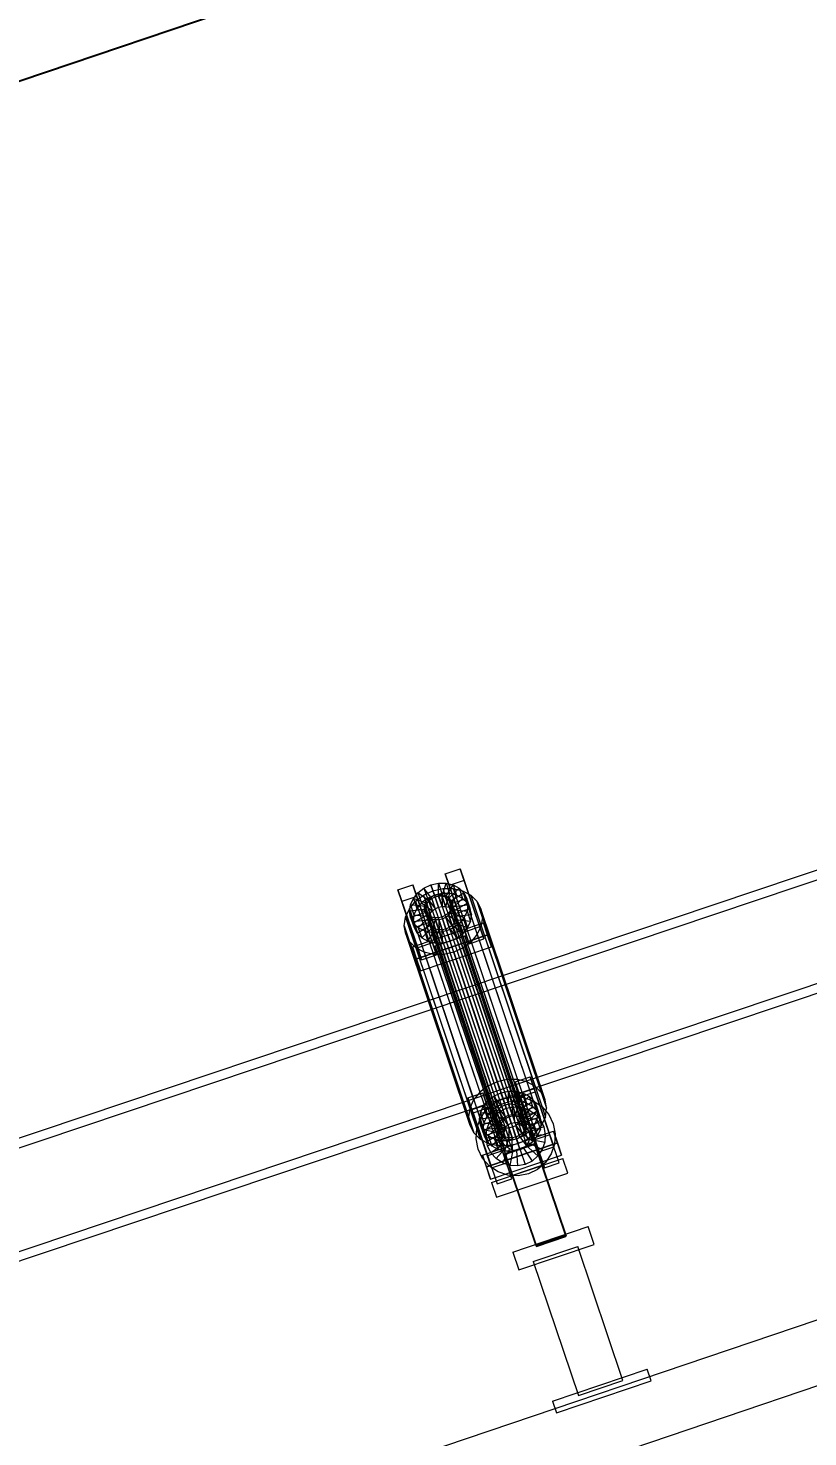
# Model space of a CAD drawing. Header units: millimetres. Extents: x -1970 to 34302, y -65268 to 6837.
# Drawn here: x 8635 to 9134, y 2790 to 3691 of the extents above; entities that cross this region are included whole.
import ezdxf

# ---------------------------------------------------------------- set-up
doc = ezdxf.new("R2010")
doc.units = ezdxf.units.MM
doc.layers.add('COTAS_P', color=1, linetype='Continuous', lineweight=0)
doc.layers.add('lateral_C01', color=7, linetype='Continuous', lineweight=0)
doc.dimstyles.new('R19_100', dxfattribs={"dimtxt": 250, "dimasz": 150, "dimexe": 150, "dimexo": 80, "dimgap": 100, "dimtad": 1, "dimtih": 1, "dimtoh": 1, "dimdsep": 46, "dimcen": 0.09, "dimadec": 0, "dimazin": 0, "dimtfac": 1, "dimtdec": 4, "dimtofl": 0, "dimtmove": 0, "dimatfit": 3, "dimfxl": 1, "dimtolj": 1, "dimtzin": 0, "dimarcsym": 0})

# ---------------------------------------------------------------- blocks, each defined once
blk = doc.blocks.new('*D0')
at = {"layer": 'COTAS_P', "color": 0, "lineweight": -2, "transparency": 16777216}
for p, q in [((10918.91, 3565.84), (10608.35, 4484.78)), ((1803.31, 1350.65), (10514.27, 4294.65)), ((1923.74, 525.79), (1613.18, 1444.73))]:
    blk.add_line(p, q, dxfattribs=at)
at = {"layer": 'COTAS_P', "color": 0, "transparency": 16777216}
for points in [[(10506.26, 4318.34), (10522.27, 4270.97), (10656.37, 4342.68)], [(1795.3, 1374.33), (1811.31, 1326.96), (1661.2, 1302.62)]]:
    blk.add_solid(points, dxfattribs=at)
at = {"layer": 'Defpoints', "color": 0, "transparency": 16777216}
for p in [(10656.37, 4342.68), (10944.53, 3490.06), (1949.36, 450)]:
    blk.add_point(p, dxfattribs=at)

msp = doc.modelspace()

# ---------------------------------------------------------------- linework, layer by layer
at = {"layer": 'lateral_C01'}
for p, q in [((9341.672, 3220.226), (8915.115, 3076.875)), ((8917.026, 3071.187), (9343.584, 3214.538)), ((8902.082, 3150.035), (8911.556, 3153.237)), ((8904.64, 3142.423), (8902.082, 3150.035)), ((8902.082, 3150.035), (8914.703, 3112.796)), ((8911.556, 3153.237), (8914.114, 3145.625)), ((8924.176, 3115.998), (8911.556, 3153.237)), ((8937.041, 3011.631), (9363.598, 3154.982)), ((9365.51, 3149.295), (8938.953, 3005.944)), ((8871.767, 3139.789), (8881.241, 3142.991)), ((8874.325, 3132.178), (8871.767, 3139.789)), ((8871.767, 3139.789), (8884.387, 3102.55)), ((8881.241, 3142.991), (8883.799, 3135.379)), ((8893.861, 3105.752), (8881.241, 3142.991)), ((8884.565, 3137.85), (8888.407, 3140.789)), ((8888.136, 3136.356), (8894.137, 3139.132)), ((8888.407, 3140.789), (8892.896, 3142.866)), ((8893.399, 3134.124), (8888.407, 3140.789)), ((8888.407, 3140.789), (8890.6, 3134.265)), ((8892.896, 3142.866), (8897.725, 3143.938)), ((8895.525, 3135.108), (8892.896, 3142.866)), ((8892.896, 3142.866), (8895.089, 3136.342)), ((8894.137, 3139.132), (8900.592, 3140.565)), ((8894.137, 3139.132), (8935.248, 3016.801)), ((8897.813, 3135.616), (8897.725, 3143.938)), ((8897.725, 3143.938), (8902.565, 3143.933)), ((8897.725, 3143.938), (8899.917, 3137.414)), ((8900.105, 3135.613), (8902.565, 3143.933)), ((8900.592, 3140.565), (8907.063, 3140.558)), ((8900.592, 3140.565), (8941.704, 3018.234)), ((8902.247, 3135.1), (8907.087, 3142.85)), ((8902.565, 3143.933), (8907.087, 3142.85)), ((8902.565, 3143.933), (8904.758, 3137.409)), ((8904.092, 3134.112), (8910.982, 3140.764)), ((8914.114, 3145.625), (8904.64, 3142.423)), ((8917.261, 3105.184), (8904.64, 3142.423)), ((8907.063, 3140.558), (8913.108, 3139.111)), ((8907.063, 3140.558), (8948.174, 3018.227)), ((8907.087, 3142.85), (8910.982, 3140.764)), ((8907.087, 3142.85), (8909.279, 3136.326)), ((8910.982, 3140.764), (8913.985, 3137.817)), ((8910.982, 3140.764), (8913.175, 3134.24)), ((8913.108, 3139.111), (8918.315, 3136.322)), ((8913.108, 3139.111), (8954.219, 3016.78)), ((8914.114, 3145.625), (8926.734, 3108.386)), ((8883.799, 3135.379), (8874.325, 3132.178)), ((8886.945, 3094.939), (8874.325, 3132.178)), ((8879.078, 3127.61), (8883, 3132.426)), ((8879.212, 3126.065), (8879.805, 3130.228)), ((8879.805, 3130.228), (8881.631, 3134.247)), ((8889.324, 3129.121), (8879.805, 3130.228)), ((8879.805, 3130.228), (8881.998, 3123.703)), ((8881.631, 3134.247), (8884.565, 3137.85)), ((8890.189, 3131.025), (8881.631, 3134.247)), ((8881.631, 3134.247), (8883.824, 3127.723)), ((8883, 3132.426), (8888.136, 3136.356)), ((8883, 3132.426), (8924.111, 3010.094)), ((8883.799, 3135.379), (8896.419, 3098.14)), ((8886.758, 3131.325), (8883.824, 3127.723)), ((8891.579, 3132.732), (8884.565, 3137.85)), ((8884.565, 3137.85), (8886.758, 3131.325)), ((8890.6, 3134.265), (8886.758, 3131.325)), ((8886.758, 3131.325), (8893.772, 3126.207)), ((8888.136, 3136.356), (8929.248, 3014.024)), ((8888.678, 3128.237), (8888.959, 3130.209)), ((8888.959, 3130.209), (8889.824, 3132.113)), ((8888.959, 3130.209), (8936.648, 2988.304)), ((8890.189, 3131.025), (8889.324, 3129.121)), ((8889.824, 3132.113), (8891.214, 3133.819)), ((8889.824, 3132.113), (8937.513, 2990.208)), ((8891.579, 3132.732), (8890.189, 3131.025)), ((8892.382, 3124.501), (8890.189, 3131.025)), ((8895.089, 3136.342), (8890.6, 3134.265)), ((8890.6, 3134.265), (8895.592, 3127.6)), ((8891.214, 3133.819), (8893.034, 3135.212)), ((8891.214, 3133.819), (8938.903, 2991.915)), ((8893.399, 3134.124), (8891.579, 3132.732)), ((8893.772, 3126.207), (8891.579, 3132.732)), ((8893.034, 3135.212), (8895.16, 3136.195)), ((8893.034, 3135.212), (8940.723, 2993.307)), ((8895.525, 3135.108), (8893.399, 3134.124)), ((8895.592, 3127.6), (8893.399, 3134.124)), ((8899.917, 3137.414), (8895.089, 3136.342)), ((8895.089, 3136.342), (8897.718, 3128.584)), ((8895.16, 3136.195), (8897.447, 3136.703)), ((8895.16, 3136.195), (8942.849, 2994.291)), ((8897.813, 3135.616), (8895.525, 3135.108)), ((8897.718, 3128.584), (8895.525, 3135.108)), ((8897.447, 3136.703), (8899.74, 3136.701)), ((8897.447, 3136.703), (8945.136, 2994.799)), ((8900.105, 3135.613), (8897.813, 3135.616)), ((8900.005, 3129.091), (8897.813, 3135.616)), ((8899.74, 3136.701), (8901.882, 3136.188)), ((8899.74, 3136.701), (8947.429, 2994.796)), ((8904.758, 3137.409), (8899.917, 3137.414)), ((8899.917, 3137.414), (8900.005, 3129.091)), ((8902.247, 3135.1), (8900.105, 3135.613)), ((8902.298, 3129.089), (8900.105, 3135.613)), ((8901.882, 3136.188), (8903.727, 3135.2)), ((8901.882, 3136.188), (8949.571, 2994.283)), ((8904.092, 3134.112), (8902.247, 3135.1)), ((8904.44, 3128.576), (8902.247, 3135.1)), ((8904.758, 3137.409), (8902.298, 3129.089)), ((8903.727, 3135.2), (8905.149, 3133.804)), ((8903.727, 3135.2), (8951.416, 2993.295)), ((8905.515, 3132.716), (8904.092, 3134.112)), ((8906.285, 3127.588), (8904.092, 3134.112)), ((8909.279, 3136.326), (8904.44, 3128.576)), ((8909.279, 3136.326), (8904.758, 3137.409)), ((8905.149, 3133.804), (8906.052, 3132.095)), ((8905.149, 3133.804), (8952.838, 2991.899)), ((8905.515, 3132.716), (8913.985, 3137.817)), ((8906.418, 3131.007), (8905.515, 3132.716)), ((8907.707, 3126.192), (8905.515, 3132.716)), ((8906.052, 3132.095), (8906.374, 3130.189)), ((8953.741, 2990.19), (8906.052, 3132.095)), ((8906.374, 3130.189), (8906.093, 3128.217)), ((8913.175, 3134.24), (8906.285, 3127.588)), ((8906.374, 3130.189), (8954.063, 2988.285)), ((8915.891, 3134.209), (8906.418, 3131.007)), ((8906.418, 3131.007), (8908.61, 3124.483)), ((8906.74, 3129.102), (8906.418, 3131.007)), ((8906.74, 3129.102), (8916.571, 3130.187)), ((8916.178, 3131.292), (8907.707, 3126.192)), ((8913.175, 3134.24), (8909.279, 3136.326)), ((8916.178, 3131.292), (8913.175, 3134.24)), ((8913.985, 3137.817), (8915.891, 3134.209)), ((8913.985, 3137.817), (8916.178, 3131.292)), ((8918.084, 3127.685), (8915.891, 3134.209)), ((8915.891, 3134.209), (8916.571, 3130.187)), ((8916.571, 3130.187), (8915.977, 3126.024)), ((8918.084, 3127.685), (8916.178, 3131.292)), ((8916.571, 3130.187), (8918.763, 3123.662)), ((8918.315, 3136.322), (8922.329, 3132.382)), ((8918.315, 3136.322), (8959.426, 3013.991)), ((8922.329, 3132.382), (8924.878, 3127.559)), ((8922.329, 3132.382), (8963.441, 3010.051)), ((8875.843, 3116.671), (8876.637, 3122.236)), ((8876.637, 3122.236), (8879.078, 3127.61)), ((8876.637, 3122.236), (8917.748, 2999.905)), ((8879.078, 3127.61), (8920.189, 3005.279)), ((8889.043, 3127.149), (8879.212, 3126.065)), ((8879.212, 3126.065), (8881.405, 3119.54)), ((8879.892, 3122.042), (8879.212, 3126.065)), ((8889.365, 3125.244), (8879.892, 3122.042)), ((8879.892, 3122.042), (8882.084, 3115.518)), ((8881.798, 3118.434), (8879.892, 3122.042)), ((8881.998, 3123.703), (8881.405, 3119.54)), ((8881.405, 3119.54), (8891.236, 3120.625)), ((8890.268, 3123.535), (8881.798, 3118.434)), ((8883.824, 3127.723), (8881.998, 3123.703)), ((8881.998, 3123.703), (8891.517, 3122.597)), ((8883.824, 3127.723), (8892.382, 3124.501)), ((8891.691, 3122.139), (8884.801, 3115.487)), ((8889, 3126.331), (8888.678, 3128.237)), ((8888.678, 3128.237), (8936.367, 2986.332)), ((8893.536, 3121.151), (8888.696, 3113.401)), ((8889.903, 3124.622), (8889, 3126.331)), ((8889, 3126.331), (8936.689, 2984.427)), ((8889.324, 3129.121), (8889.043, 3127.149)), ((8891.236, 3120.625), (8889.043, 3127.149)), ((8889.043, 3127.149), (8889.365, 3125.244)), ((8891.517, 3122.597), (8889.324, 3129.121)), ((8891.558, 3118.72), (8889.365, 3125.244)), ((8889.365, 3125.244), (8890.268, 3123.535)), ((8891.325, 3123.226), (8889.903, 3124.622)), ((8889.903, 3124.622), (8937.592, 2982.718)), ((8892.461, 3117.011), (8890.268, 3123.535)), ((8890.268, 3123.535), (8891.691, 3122.139)), ((8891.236, 3120.625), (8891.517, 3122.597)), ((8891.558, 3118.72), (8891.236, 3120.625)), ((8893.17, 3122.238), (8891.325, 3123.226)), ((8891.325, 3123.226), (8939.014, 2981.322)), ((8891.517, 3122.597), (8892.382, 3124.501)), ((8893.883, 3115.615), (8891.691, 3122.139)), ((8891.691, 3122.139), (8893.536, 3121.151)), ((8892.382, 3124.501), (8893.772, 3126.207)), ((8895.312, 3121.725), (8893.17, 3122.238)), ((8893.17, 3122.238), (8940.859, 2980.334)), ((8895.678, 3120.638), (8893.218, 3112.318)), ((8895.728, 3114.626), (8893.536, 3121.151)), ((8893.536, 3121.151), (8895.678, 3120.638)), ((8893.772, 3126.207), (8895.592, 3127.6)), ((8897.605, 3121.723), (8895.312, 3121.725)), ((8895.312, 3121.725), (8943.001, 2979.821)), ((8895.592, 3127.6), (8897.718, 3128.584)), ((8897.87, 3114.114), (8895.678, 3120.638)), ((8895.678, 3120.638), (8897.97, 3120.635)), ((8899.892, 3122.231), (8897.605, 3121.723)), ((8897.605, 3121.723), (8945.294, 2979.818)), ((8897.718, 3128.584), (8900.005, 3129.091)), ((8897.97, 3120.635), (8900.258, 3121.143)), ((8897.97, 3120.635), (8898.058, 3112.313)), ((8900.163, 3114.111), (8897.97, 3120.635)), ((8902.018, 3123.214), (8899.892, 3122.231)), ((8899.892, 3122.231), (8947.581, 2980.326)), ((8900.005, 3129.091), (8902.298, 3129.089)), ((8900.258, 3121.143), (8902.384, 3122.127)), ((8900.258, 3121.143), (8902.887, 3113.385)), ((8902.45, 3114.619), (8900.258, 3121.143)), ((8903.838, 3124.607), (8902.018, 3123.214)), ((8902.018, 3123.214), (8949.708, 2981.31)), ((8902.298, 3129.089), (8904.44, 3128.576)), ((8902.384, 3122.127), (8904.204, 3123.52)), ((8902.384, 3122.127), (8907.375, 3115.462)), ((8904.576, 3115.603), (8902.384, 3122.127)), ((8905.228, 3126.313), (8903.838, 3124.607)), ((8903.838, 3124.607), (8951.528, 2982.702)), ((8904.204, 3123.52), (8905.594, 3125.226)), ((8904.204, 3123.52), (8911.218, 3118.402)), ((8906.396, 3116.995), (8904.204, 3123.52)), ((8904.44, 3128.576), (8906.285, 3127.588)), ((8906.093, 3128.217), (8905.228, 3126.313)), ((8905.228, 3126.313), (8952.917, 2984.409)), ((8905.594, 3125.226), (8906.458, 3127.13)), ((8905.594, 3125.226), (8914.152, 3122.004)), ((8907.786, 3118.702), (8905.594, 3125.226)), ((8906.093, 3128.217), (8953.782, 2986.313)), ((8906.285, 3127.588), (8907.707, 3126.192)), ((8906.458, 3127.13), (8906.74, 3129.102)), ((8906.458, 3127.13), (8915.977, 3126.024)), ((8908.651, 3120.606), (8906.458, 3127.13)), ((8908.932, 3122.577), (8906.74, 3129.102)), ((8907.707, 3126.192), (8908.61, 3124.483)), ((8908.651, 3120.606), (8907.786, 3118.702)), ((8908.61, 3124.483), (8918.084, 3127.685)), ((8908.61, 3124.483), (8908.932, 3122.577)), ((8908.932, 3122.577), (8908.651, 3120.606)), ((8918.17, 3119.499), (8908.651, 3120.606)), ((8918.763, 3123.662), (8908.932, 3122.577)), ((8914.152, 3122.004), (8911.218, 3118.402)), ((8915.977, 3126.024), (8914.152, 3122.004)), ((8914.152, 3122.004), (8916.344, 3115.48)), ((8915.977, 3126.024), (8918.17, 3119.499)), ((8918.763, 3123.662), (8918.084, 3127.685)), ((8918.17, 3119.499), (8918.763, 3123.662)), ((8924.878, 3127.559), (8925.786, 3122.182)), ((8965.989, 3005.228), (8924.878, 3127.559)), ((8925.786, 3122.182), (8924.993, 3116.617)), ((8925.786, 3122.182), (8966.898, 2999.85)), ((8876.752, 3111.294), (8875.843, 3116.671)), ((8875.843, 3116.671), (8916.955, 2994.34)), ((8881.019, 3103.141), (8926.492, 3118.51)), ((8881.405, 3119.54), (8882.084, 3115.518)), ((8881.798, 3118.434), (8883.99, 3111.91)), ((8884.801, 3115.487), (8881.798, 3118.434)), ((8882.084, 3115.518), (8891.558, 3118.72)), ((8882.084, 3115.518), (8883.99, 3111.91)), ((8883.99, 3111.91), (8892.461, 3117.011)), ((8883.99, 3111.91), (8886.993, 3108.963)), ((8884.801, 3115.487), (8886.993, 3108.963)), ((8888.696, 3113.401), (8884.801, 3115.487)), ((8886.993, 3108.963), (8893.883, 3115.615)), ((8888.696, 3113.401), (8890.889, 3106.877)), ((8893.218, 3112.318), (8888.696, 3113.401)), ((8890.889, 3106.877), (8895.728, 3114.626)), ((8892.461, 3117.011), (8891.558, 3118.72)), ((8893.883, 3115.615), (8892.461, 3117.011)), ((8893.218, 3112.318), (8895.41, 3105.794)), ((8898.058, 3112.313), (8893.218, 3112.318)), ((8895.728, 3114.626), (8893.883, 3115.615)), ((8895.41, 3105.794), (8897.87, 3114.114)), ((8897.87, 3114.114), (8895.728, 3114.626)), ((8900.163, 3114.111), (8897.87, 3114.114)), ((8902.887, 3113.385), (8898.058, 3112.313)), ((8898.058, 3112.313), (8900.251, 3105.789)), ((8902.45, 3114.619), (8900.163, 3114.111)), ((8900.251, 3105.789), (8900.163, 3114.111)), ((8904.576, 3115.603), (8902.45, 3114.619)), ((8905.08, 3106.861), (8902.45, 3114.619)), ((8907.375, 3115.462), (8902.887, 3113.385)), ((8902.887, 3113.385), (8905.08, 3106.861)), ((8906.396, 3116.995), (8904.576, 3115.603)), ((8909.568, 3108.938), (8904.576, 3115.603)), ((8907.786, 3118.702), (8906.396, 3116.995)), ((8913.41, 3111.877), (8906.396, 3116.995)), ((8911.218, 3118.402), (8907.375, 3115.462)), ((8907.375, 3115.462), (8909.568, 3108.938)), ((8916.344, 3115.48), (8907.786, 3118.702)), ((8909.568, 3108.938), (8913.41, 3111.877)), ((8911.218, 3118.402), (8913.41, 3111.877)), ((8913.41, 3111.877), (8916.344, 3115.48)), ((8924.176, 3115.998), (8914.703, 3112.796)), ((8914.703, 3112.796), (8917.261, 3105.184)), ((8916.344, 3115.48), (8918.17, 3119.499)), ((8924.993, 3116.617), (8922.552, 3111.243)), ((8926.734, 3108.386), (8924.176, 3115.998)), ((8924.993, 3116.617), (8966.104, 2994.285)), ((8926.492, 3118.51), (8929.051, 3110.898)), ((8929.122, 3110.752), (8926.492, 3118.51)), ((8879.3, 3106.471), (8876.752, 3111.294)), ((8876.752, 3111.294), (8917.863, 2988.963)), ((8883.315, 3102.531), (8879.3, 3106.471)), ((8879.3, 3106.471), (8920.412, 2984.14)), ((8883.577, 3095.53), (8881.019, 3103.141)), ((8881.019, 3103.141), (8883.648, 3095.383)), ((8888.522, 3099.742), (8883.315, 3102.531)), ((8883.315, 3102.531), (8924.426, 2980.199)), ((8929.051, 3110.898), (8883.577, 3095.53)), ((8929.122, 3110.752), (8883.648, 3095.383)), ((8893.861, 3105.752), (8884.387, 3102.55)), ((8884.387, 3102.55), (8886.945, 3094.939)), ((8886.207, 3087.772), (8931.68, 3103.14)), ((8886.993, 3108.963), (8890.889, 3106.877)), ((8890.889, 3106.877), (8895.41, 3105.794)), ((8896.419, 3098.14), (8893.861, 3105.752)), ((8895.41, 3105.794), (8900.251, 3105.789)), ((8895.521, 3103.939), (8914.468, 3110.342)), ((8895.602, 3103.697), (8895.521, 3103.939)), ((8960.396, 2911.991), (8895.521, 3103.939)), ((8914.549, 3110.101), (8895.602, 3103.697)), ((8960.477, 2911.749), (8895.602, 3103.697)), ((8900.251, 3105.789), (8905.08, 3106.861)), ((8905.08, 3106.861), (8909.568, 3108.938)), ((8913.493, 3102.497), (8907.493, 3099.721)), ((8918.63, 3106.427), (8913.493, 3102.497)), ((8913.493, 3102.497), (8954.605, 2980.166)), ((8914.468, 3110.342), (8914.549, 3110.101)), ((8979.343, 2918.395), (8914.468, 3110.342)), ((8914.549, 3110.101), (8979.425, 2918.153)), ((8917.261, 3105.184), (8926.734, 3108.386)), ((8922.552, 3111.243), (8918.63, 3106.427)), ((8918.63, 3106.427), (8959.741, 2984.096)), ((8922.552, 3111.243), (8963.663, 2988.912)), ((8929.051, 3110.898), (8931.68, 3103.14)), ((8931.68, 3103.14), (8929.122, 3110.752)), ((8886.207, 3087.772), (8883.577, 3095.53)), ((8883.648, 3095.383), (8886.207, 3087.772)), ((8886.945, 3094.939), (8896.419, 3098.14)), ((8894.567, 3098.295), (8888.522, 3099.742)), ((8888.522, 3099.742), (8929.633, 2977.411)), ((8901.038, 3098.287), (8894.567, 3098.295)), ((8894.567, 3098.295), (8935.678, 2975.963)), ((8907.493, 3099.721), (8901.038, 3098.287)), ((8901.038, 3098.287), (8942.149, 2975.956)), ((8907.493, 3099.721), (8948.604, 2977.389)), ((8915.115, 3076.875), (8346.372, 2885.74)), ((8937.041, 3011.631), (8915.115, 3076.875)), ((8915.115, 3076.875), (8917.026, 3071.187)), ((8348.284, 2880.052), (8917.026, 3071.187)), ((8917.026, 3071.187), (8938.953, 3005.944)), ((8929.248, 3014.024), (8924.111, 3010.094)), ((8935.248, 3016.801), (8929.248, 3014.024)), ((8941.704, 3018.234), (8935.248, 3016.801)), ((8948.174, 3018.227), (8941.704, 3018.234)), ((8946.848, 3016.83), (8956.322, 3020.031)), ((8949.406, 3009.218), (8946.848, 3016.83)), ((8946.848, 3016.83), (8959.468, 2979.591)), ((8954.219, 3016.78), (8948.174, 3018.227)), ((8958.88, 3012.42), (8949.406, 3009.218)), ((8959.426, 3013.991), (8954.219, 3016.78)), ((8956.322, 3020.031), (8958.88, 3012.42)), ((8968.942, 2982.792), (8956.322, 3020.031)), ((8958.88, 3012.42), (8971.5, 2975.181)), ((8963.441, 3010.051), (8959.426, 3013.991)), ((8368.298, 2820.496), (8937.041, 3011.631)), ((8938.953, 3005.944), (8370.21, 2814.809)), ((8916.533, 3006.584), (8926.006, 3009.786)), ((8919.091, 2998.972), (8916.533, 3006.584)), ((8916.533, 3006.584), (8929.153, 2969.345)), ((8920.189, 3005.279), (8917.748, 2999.905)), ((8924.111, 3010.094), (8920.189, 3005.279)), ((8926.006, 3009.786), (8928.564, 3002.174)), ((8938.626, 2972.547), (8926.006, 3009.786)), ((8926.397, 3001.042), (8929.331, 3004.644)), ((8929.331, 3004.644), (8933.173, 3007.584)), ((8936.345, 2999.526), (8929.331, 3004.644)), ((8929.331, 3004.644), (8931.524, 2998.12)), ((8933.002, 3003.019), (8938.953, 3005.944)), ((8933.173, 3007.584), (8937.662, 3009.661)), ((8938.165, 3000.919), (8933.173, 3007.584)), ((8933.173, 3007.584), (8935.366, 3001.06)), ((8937.662, 3009.661), (8942.491, 3010.733)), ((8940.291, 3001.903), (8937.662, 3009.661)), ((8937.662, 3009.661), (8939.854, 3003.136)), ((8938.953, 3005.944), (8945.458, 3007.229)), ((8944.683, 3004.209), (8939.854, 3003.136)), ((8942.578, 3002.41), (8942.491, 3010.733)), ((8942.491, 3010.733), (8947.331, 3010.728)), ((8942.491, 3010.733), (8944.683, 3004.209)), ((8949.523, 3004.203), (8944.683, 3004.209)), ((8944.683, 3004.209), (8944.771, 2995.886)), ((8944.871, 3002.408), (8947.331, 3010.728)), ((8945.458, 3007.229), (8952.074, 3006.786)), ((8947.013, 3001.895), (8951.853, 3009.645)), ((8949.523, 3004.203), (8947.064, 2995.884)), ((8947.331, 3010.728), (8951.853, 3009.645)), ((8947.331, 3010.728), (8949.523, 3004.203)), ((8948.858, 3000.907), (8955.748, 3007.559)), ((8962.026, 2971.979), (8949.406, 3009.218)), ((8954.045, 3003.121), (8949.523, 3004.203)), ((8950.142, 3007.192), (8959.615, 3010.394)), ((8950.142, 3007.192), (8965.51, 2961.719)), ((8950.28, 2999.511), (8958.751, 3004.611)), ((8951.853, 3009.645), (8955.748, 3007.559)), ((8951.853, 3009.645), (8954.045, 3003.121)), ((8952.074, 3006.786), (8958.35, 3004.646)), ((8955.748, 3007.559), (8958.751, 3004.611)), ((8955.748, 3007.559), (8957.94, 3001.034)), ((8958.35, 3004.646), (8963.858, 3000.955)), ((8958.751, 3004.611), (8960.657, 3001.004)), ((8958.751, 3004.611), (8960.943, 2998.087)), ((8974.984, 2964.92), (8959.615, 3010.394)), ((8965.989, 3005.228), (8963.441, 3010.051)), ((8966.898, 2999.85), (8965.989, 3005.228)), ((8917.748, 2999.905), (8916.955, 2994.34)), ((8916.955, 2994.34), (8917.863, 2988.963)), ((8928.564, 3002.174), (8919.091, 2998.972)), ((8931.711, 2961.733), (8919.091, 2998.972)), ((8919.826, 2996.946), (8929.3, 3000.148)), ((8919.826, 2996.946), (8935.195, 2951.473)), ((8923.978, 2992.859), (8924.571, 2997.022)), ((8924.319, 2993.145), (8928.011, 2998.654)), ((8924.571, 2997.022), (8926.397, 3001.042)), ((8934.09, 2995.916), (8924.571, 2997.022)), ((8924.571, 2997.022), (8926.764, 2990.498)), ((8934.955, 2997.82), (8926.397, 3001.042)), ((8926.397, 3001.042), (8928.59, 2994.517)), ((8928.59, 2994.517), (8926.764, 2990.498)), ((8928.011, 2998.654), (8933.002, 3003.019)), ((8928.564, 3002.174), (8941.185, 2964.935)), ((8931.524, 2998.12), (8928.59, 2994.517)), ((8928.59, 2994.517), (8937.148, 2991.296)), ((8944.668, 2954.675), (8929.3, 3000.148)), ((8930.056, 2990.307), (8932.817, 2994.427)), ((8935.366, 3001.06), (8931.524, 2998.12)), ((8931.524, 2998.12), (8938.537, 2993.002)), ((8932.817, 2994.427), (8936.55, 2997.693)), ((8940.326, 2987.824), (8932.817, 2994.427)), ((8934.09, 2995.916), (8933.809, 2993.944)), ((8934.955, 2997.82), (8934.09, 2995.916)), ((8936.283, 2989.392), (8934.09, 2995.916)), ((8936.345, 2999.526), (8934.955, 2997.82)), ((8937.148, 2991.296), (8934.955, 2997.82)), ((8939.854, 3003.136), (8935.366, 3001.06)), ((8935.366, 3001.06), (8940.357, 2994.395)), ((8938.165, 3000.919), (8936.345, 2999.526)), ((8938.537, 2993.002), (8936.345, 2999.526)), ((8936.55, 2997.693), (8941.002, 2999.881)), ((8942.095, 2989.371), (8936.55, 2997.693)), ((8940.291, 3001.903), (8938.165, 3000.919)), ((8940.357, 2994.395), (8938.165, 3000.919)), ((8938.537, 2993.002), (8940.357, 2994.395)), ((8939.854, 3003.136), (8942.483, 2995.378)), ((8942.578, 3002.41), (8940.291, 3001.903)), ((8942.483, 2995.378), (8940.291, 3001.903)), ((8940.357, 2994.395), (8942.483, 2995.378)), ((8942.849, 2994.291), (8940.723, 2993.307)), ((8941.002, 2999.881), (8945.868, 3000.842)), ((8944.203, 2990.407), (8941.002, 2999.881)), ((8942.483, 2995.378), (8944.771, 2995.886)), ((8944.871, 3002.408), (8942.578, 3002.41)), ((8944.771, 2995.886), (8942.578, 3002.41)), ((8945.136, 2994.799), (8942.849, 2994.291)), ((8944.771, 2995.886), (8947.064, 2995.884)), ((8947.013, 3001.895), (8944.871, 3002.408)), ((8947.064, 2995.884), (8944.871, 3002.408)), ((8947.429, 2994.796), (8945.136, 2994.799)), ((8946.508, 2990.862), (8945.868, 3000.842)), ((8945.868, 3000.842), (8950.817, 3000.511)), ((8948.858, 3000.907), (8947.013, 3001.895)), ((8949.205, 2995.371), (8947.013, 3001.895)), ((8947.064, 2995.884), (8949.205, 2995.371)), ((8949.571, 2994.283), (8947.429, 2994.796)), ((8948.853, 2990.705), (8950.817, 3000.511)), ((8950.28, 2999.511), (8948.858, 3000.907)), ((8951.05, 2994.383), (8948.858, 3000.907)), ((8954.045, 3003.121), (8949.205, 2995.371)), ((8949.205, 2995.371), (8951.05, 2994.383)), ((8951.416, 2993.295), (8949.571, 2994.283)), ((8951.183, 2997.802), (8950.28, 2999.511)), ((8952.473, 2992.986), (8950.28, 2999.511)), ((8950.817, 3000.511), (8955.511, 2998.91)), ((8957.94, 3001.034), (8951.05, 2994.383)), ((8951.05, 2994.383), (8952.473, 2992.986)), ((8951.076, 2989.947), (8955.511, 2998.91)), ((8960.657, 3001.004), (8951.183, 2997.802)), ((8951.183, 2997.802), (8953.376, 2991.278)), ((8951.505, 2995.897), (8951.183, 2997.802)), ((8951.224, 2993.925), (8951.505, 2995.897)), ((8951.505, 2995.897), (8961.337, 2996.981)), ((8953.698, 2989.372), (8951.505, 2995.897)), ((8960.943, 2998.087), (8952.473, 2992.986)), ((8953.028, 2988.639), (8959.632, 2996.149)), ((8953.376, 2991.278), (8962.85, 2994.479)), ((8957.94, 3001.034), (8954.045, 3003.121)), ((8955.511, 2998.91), (8959.632, 2996.149)), ((8960.943, 2998.087), (8957.94, 3001.034)), ((8959.632, 2996.149), (8962.897, 2992.415)), ((8962.85, 2994.479), (8960.657, 3001.004)), ((8960.657, 3001.004), (8961.337, 2996.981)), ((8961.337, 2996.981), (8960.743, 2992.818)), ((8962.85, 2994.479), (8960.943, 2998.087)), ((8961.337, 2996.981), (8963.529, 2990.457)), ((8963.529, 2990.457), (8962.85, 2994.479)), ((8963.663, 2988.912), (8966.104, 2994.285)), ((8963.858, 3000.955), (8968.223, 2995.964)), ((8966.104, 2994.285), (8966.898, 2999.85)), ((8968.223, 2995.964), (8971.148, 2990.013)), ((8917.863, 2988.963), (8920.412, 2984.14)), ((8921.737, 2980.253), (8922.18, 2986.869)), ((8922.18, 2986.869), (8924.319, 2993.145)), ((8933.809, 2993.944), (8923.978, 2992.859)), ((8923.978, 2992.859), (8926.17, 2986.335)), ((8924.657, 2988.837), (8923.978, 2992.859)), ((8934.131, 2992.039), (8924.657, 2988.837)), ((8924.657, 2988.837), (8926.85, 2982.313)), ((8926.564, 2985.229), (8924.657, 2988.837)), ((8925.785, 2969.936), (8971.258, 2985.304)), ((8926.764, 2990.498), (8926.17, 2986.335)), ((8926.17, 2986.335), (8936.002, 2987.42)), ((8926.17, 2986.335), (8926.85, 2982.313)), ((8935.034, 2990.33), (8926.564, 2985.229)), ((8926.564, 2985.229), (8928.756, 2978.705)), ((8929.567, 2982.282), (8926.564, 2985.229)), ((8926.764, 2990.498), (8936.283, 2989.392)), ((8926.85, 2982.313), (8936.323, 2985.514)), ((8928.124, 2980.663), (8928.455, 2985.612)), ((8928.455, 2985.612), (8930.056, 2990.307)), ((8938.26, 2983.648), (8928.455, 2985.612)), ((8936.456, 2988.934), (8929.567, 2982.282)), ((8939.018, 2985.872), (8930.056, 2990.307)), ((8938.301, 2987.945), (8933.462, 2980.196)), ((8936.002, 2987.42), (8933.809, 2993.944)), ((8933.809, 2993.944), (8934.131, 2992.039)), ((8936.323, 2985.514), (8934.131, 2992.039)), ((8934.131, 2992.039), (8935.034, 2990.33)), ((8937.226, 2983.805), (8935.034, 2990.33)), ((8935.034, 2990.33), (8936.456, 2988.934)), ((8936.002, 2987.42), (8936.283, 2989.392)), ((8936.323, 2985.514), (8936.002, 2987.42)), ((8936.283, 2989.392), (8937.148, 2991.296)), ((8937.226, 2983.805), (8936.323, 2985.514)), ((8936.648, 2988.304), (8936.367, 2986.332)), ((8936.367, 2986.332), (8936.689, 2984.427)), ((8938.649, 2982.409), (8936.456, 2988.934)), ((8936.456, 2988.934), (8938.301, 2987.945)), ((8937.513, 2990.208), (8936.648, 2988.304)), ((8937.148, 2991.296), (8938.537, 2993.002)), ((8938.903, 2991.915), (8937.513, 2990.208)), ((8940.443, 2987.433), (8937.983, 2979.113)), ((8938.26, 2983.648), (8939.018, 2985.872)), ((8940.494, 2981.421), (8938.301, 2987.945)), ((8938.301, 2987.945), (8940.443, 2987.433)), ((8940.723, 2993.307), (8938.903, 2991.915)), ((8939.018, 2985.872), (8940.326, 2987.824)), ((8940.326, 2987.824), (8942.095, 2989.371)), ((8942.636, 2980.908), (8940.443, 2987.433)), ((8940.443, 2987.433), (8942.736, 2987.43)), ((8942.095, 2989.371), (8944.203, 2990.407)), ((8942.736, 2987.43), (8945.023, 2987.938)), ((8942.736, 2987.43), (8942.824, 2979.108)), ((8944.929, 2980.906), (8942.736, 2987.43)), ((8944.203, 2990.407), (8946.508, 2990.862)), ((8945.023, 2987.938), (8947.15, 2988.922)), ((8945.023, 2987.938), (8947.653, 2980.18)), ((8947.216, 2981.414), (8945.023, 2987.938)), ((8946.508, 2990.862), (8948.853, 2990.705)), ((8947.15, 2988.922), (8948.969, 2990.314)), ((8947.15, 2988.922), (8952.141, 2982.257)), ((8949.342, 2982.397), (8947.15, 2988.922)), ((8948.853, 2990.705), (8951.076, 2989.947)), ((8948.969, 2990.314), (8950.359, 2992.021)), ((8948.969, 2990.314), (8955.983, 2985.196)), ((8951.162, 2983.79), (8948.969, 2990.314)), ((8950.359, 2992.021), (8951.224, 2993.925)), ((8950.359, 2992.021), (8958.917, 2988.799)), ((8952.552, 2985.496), (8950.359, 2992.021)), ((8951.076, 2989.947), (8953.028, 2988.639)), ((8952.552, 2985.496), (8951.162, 2983.79)), ((8951.224, 2993.925), (8960.743, 2992.818)), ((8953.417, 2987.4), (8951.224, 2993.925)), ((8952.838, 2991.899), (8951.416, 2993.295)), ((8952.473, 2992.986), (8953.376, 2991.278)), ((8953.417, 2987.4), (8952.552, 2985.496)), ((8961.11, 2982.274), (8952.552, 2985.496)), ((8953.741, 2990.19), (8952.838, 2991.899)), ((8952.917, 2984.409), (8953.782, 2986.313)), ((8953.028, 2988.639), (8954.575, 2986.871)), ((8953.376, 2991.278), (8953.698, 2989.372)), ((8953.698, 2989.372), (8953.417, 2987.4)), ((8962.936, 2986.294), (8953.417, 2987.4)), ((8963.529, 2990.457), (8953.698, 2989.372)), ((8954.063, 2988.285), (8953.741, 2990.19)), ((8953.782, 2986.313), (8954.063, 2988.285)), ((8954.575, 2986.871), (8962.897, 2992.415)), ((8954.575, 2986.871), (8955.611, 2984.762)), ((8965.085, 2987.964), (8955.611, 2984.762)), ((8958.917, 2988.799), (8955.983, 2985.196)), ((8960.743, 2992.818), (8958.917, 2988.799)), ((8958.917, 2988.799), (8961.11, 2982.274)), ((8959.741, 2984.096), (8963.663, 2988.912)), ((8960.743, 2992.818), (8962.936, 2986.294)), ((8961.11, 2982.274), (8962.936, 2986.294)), ((8962.897, 2992.415), (8965.085, 2987.964)), ((8962.936, 2986.294), (8963.529, 2990.457)), ((8965.085, 2987.964), (8966.046, 2983.098)), ((8971.148, 2990.013), (8972.433, 2983.508)), ((8971.258, 2985.304), (8973.816, 2977.693)), ((8973.887, 2977.546), (8971.258, 2985.304)), ((8920.412, 2984.14), (8924.426, 2980.199)), ((8923.022, 2973.748), (8921.737, 2980.253)), ((8924.426, 2980.199), (8929.633, 2977.411)), ((8926.85, 2982.313), (8928.756, 2978.705)), ((8938.103, 2981.304), (8928.124, 2980.663)), ((8929.085, 2975.797), (8928.124, 2980.663)), ((8973.816, 2977.693), (8928.343, 2962.324)), ((8973.887, 2977.546), (8928.414, 2962.178)), ((8928.756, 2978.705), (8937.226, 2983.805)), ((8928.756, 2978.705), (8931.759, 2975.757)), ((8938.559, 2978.999), (8929.085, 2975.797)), ((8929.567, 2982.282), (8931.759, 2975.757)), ((8933.462, 2980.196), (8929.567, 2982.282)), ((8929.633, 2977.411), (8935.678, 2975.963)), ((8939.595, 2976.891), (8931.273, 2971.346)), ((8931.759, 2975.757), (8938.649, 2982.409)), ((8933.462, 2980.196), (8935.654, 2973.671)), ((8937.983, 2979.113), (8933.462, 2980.196)), ((8935.654, 2973.671), (8940.494, 2981.421)), ((8936.689, 2984.427), (8937.592, 2982.718)), ((8938.649, 2982.409), (8937.226, 2983.805)), ((8937.592, 2982.718), (8939.014, 2981.322)), ((8937.983, 2979.113), (8940.176, 2972.589)), ((8942.824, 2979.108), (8937.983, 2979.113)), ((8938.103, 2981.304), (8938.26, 2983.648)), ((8938.559, 2978.999), (8938.103, 2981.304)), ((8939.595, 2976.891), (8938.559, 2978.999)), ((8940.494, 2981.421), (8938.649, 2982.409)), ((8939.014, 2981.322), (8940.859, 2980.334)), ((8941.142, 2975.122), (8939.595, 2976.891)), ((8940.176, 2972.589), (8942.636, 2980.908)), ((8940.194, 2971.006), (8959.141, 2977.41)), ((8959.407, 2976.623), (8940.46, 2970.219)), ((8942.636, 2980.908), (8940.494, 2981.421)), ((8940.859, 2980.334), (8943.001, 2979.821)), ((8942.149, 2975.956), (8948.604, 2977.389)), ((8944.929, 2980.906), (8942.636, 2980.908)), ((8947.653, 2980.18), (8942.824, 2979.108)), ((8942.824, 2979.108), (8945.016, 2972.583)), ((8943.001, 2979.821), (8945.294, 2979.818)), ((8947.216, 2981.414), (8944.929, 2980.906)), ((8945.016, 2972.583), (8944.929, 2980.906)), ((8945.294, 2979.818), (8947.581, 2980.326)), ((8949.342, 2982.397), (8947.216, 2981.414)), ((8949.845, 2973.656), (8947.216, 2981.414)), ((8947.581, 2980.326), (8949.708, 2981.31)), ((8952.141, 2982.257), (8947.653, 2980.18)), ((8947.653, 2980.18), (8949.845, 2973.656)), ((8948.604, 2977.389), (8954.605, 2980.166)), ((8951.162, 2983.79), (8949.342, 2982.397)), ((8954.334, 2975.732), (8949.342, 2982.397)), ((8949.708, 2981.31), (8951.528, 2982.702)), ((8958.176, 2978.672), (8951.162, 2983.79)), ((8951.528, 2982.702), (8952.917, 2984.409)), ((8955.983, 2985.196), (8952.141, 2982.257)), ((8952.141, 2982.257), (8954.334, 2975.732)), ((8955.151, 2977.889), (8953.844, 2975.938)), ((8954.334, 2975.732), (8958.176, 2978.672)), ((8954.605, 2980.166), (8959.741, 2984.096)), ((8955.91, 2980.113), (8955.151, 2977.889)), ((8955.151, 2977.889), (8964.114, 2973.455)), ((8955.611, 2984.762), (8956.066, 2982.457)), ((8956.066, 2982.457), (8955.91, 2980.113)), ((8955.91, 2980.113), (8965.715, 2978.149)), ((8955.983, 2985.196), (8958.176, 2978.672)), ((8956.066, 2982.457), (8966.046, 2983.098)), ((8958.176, 2978.672), (8961.11, 2982.274)), ((8959.141, 2977.41), (8959.407, 2976.623)), ((8979.024, 2918.591), (8959.141, 2977.41)), ((8959.407, 2976.623), (8979.289, 2917.804)), ((8968.942, 2982.792), (8959.468, 2979.591)), ((8959.468, 2979.591), (8962.026, 2971.979)), ((8965.715, 2978.149), (8964.114, 2973.455)), ((8966.046, 2983.098), (8965.715, 2978.149)), ((8971.5, 2975.181), (8968.942, 2982.792)), ((8971.99, 2976.892), (8969.851, 2970.616)), ((8972.433, 2983.508), (8971.99, 2976.892)), ((8973.816, 2977.693), (8976.445, 2969.935)), ((8976.445, 2969.935), (8973.887, 2977.546)), ((8925.947, 2967.797), (8923.022, 2973.748)), ((8928.343, 2962.324), (8925.785, 2969.936)), ((8925.785, 2969.936), (8928.414, 2962.178)), ((8930.312, 2962.806), (8925.947, 2967.797)), ((8931.273, 2971.346), (8929.085, 2975.797)), ((8938.626, 2972.547), (8929.153, 2969.345)), ((8929.153, 2969.345), (8931.711, 2961.733)), ((8930.972, 2954.566), (8976.445, 2969.935)), ((8934.538, 2967.613), (8931.273, 2971.346)), ((8931.712, 2952.407), (8977.186, 2967.776)), ((8931.759, 2975.757), (8935.654, 2973.671)), ((8941.142, 2975.122), (8934.538, 2967.613)), ((8938.659, 2964.851), (8934.538, 2967.613)), ((8935.654, 2973.671), (8940.176, 2972.589)), ((8935.678, 2975.963), (8942.149, 2975.956)), ((8941.185, 2964.935), (8938.626, 2972.547)), ((8943.094, 2973.814), (8938.659, 2964.851)), ((8940.176, 2972.589), (8945.016, 2972.583)), ((8940.46, 2970.219), (8940.194, 2971.006)), ((8960.077, 2912.186), (8940.194, 2971.006)), ((8960.343, 2911.4), (8940.46, 2970.219)), ((8943.094, 2973.814), (8941.142, 2975.122)), ((8945.317, 2973.056), (8943.094, 2973.814)), ((8945.317, 2973.056), (8943.353, 2963.251)), ((8945.016, 2972.583), (8949.845, 2973.656)), ((8947.662, 2972.899), (8945.317, 2973.056)), ((8949.967, 2973.355), (8947.662, 2972.899)), ((8947.662, 2972.899), (8948.302, 2962.92)), ((8949.845, 2973.656), (8954.334, 2975.732)), ((8952.075, 2974.391), (8949.967, 2973.355)), ((8949.967, 2973.355), (8953.168, 2963.881)), ((8953.844, 2975.938), (8952.075, 2974.391)), ((8952.075, 2974.391), (8957.62, 2966.069)), ((8953.844, 2975.938), (8961.353, 2969.334)), ((8961.353, 2969.334), (8957.62, 2966.069)), ((8964.114, 2973.455), (8961.353, 2969.334)), ((8962.026, 2971.979), (8971.5, 2975.181)), ((8969.851, 2970.616), (8966.159, 2965.108)), ((8980.387, 2958.302), (8977.186, 2967.776)), ((8930.972, 2954.566), (8928.343, 2962.324)), ((8928.414, 2962.178), (8930.972, 2954.566)), ((8935.82, 2959.115), (8930.312, 2962.806)), ((8931.711, 2961.733), (8941.185, 2964.935)), ((8934.914, 2942.934), (8980.387, 2958.302)), ((8942.096, 2956.975), (8935.82, 2959.115)), ((8943.353, 2963.251), (8938.659, 2964.851)), ((8948.302, 2962.92), (8943.353, 2963.251)), ((8963.923, 2963.293), (8944.975, 2956.89)), ((8953.168, 2963.881), (8948.302, 2962.92)), ((8957.62, 2966.069), (8953.168, 2963.881)), ((8961.168, 2960.743), (8955.217, 2957.818)), ((8966.159, 2965.108), (8961.168, 2960.743)), ((8963.923, 2963.293), (8979.163, 2918.199)), ((8965.51, 2961.719), (8974.984, 2964.92)), ((8931.712, 2952.407), (8934.914, 2942.934)), ((8935.195, 2951.473), (8944.668, 2954.675)), ((8948.712, 2956.533), (8942.096, 2956.975)), ((8960.216, 2911.796), (8944.975, 2956.89)), ((8955.217, 2957.818), (8948.712, 2956.533)), ((8945.306, 2907.812), (8993.432, 2924.077)), ((8997.274, 2912.709), (8993.432, 2924.077)), ((8979.024, 2918.591), (8960.077, 2912.186)), ((8979.163, 2918.199), (8960.216, 2911.796)), ((8960.343, 2911.4), (8979.289, 2917.804)), ((8979.343, 2918.395), (8960.396, 2911.991)), ((8960.477, 2911.749), (8979.425, 2918.153)), ((8979.289, 2917.804), (8979.024, 2918.591)), ((8979.425, 2918.153), (8979.343, 2918.395)), ((8945.306, 2907.812), (8949.148, 2896.444)), ((8949.148, 2896.444), (8997.274, 2912.709)), ((8958.36, 2901.668), (8986.781, 2911.274)), ((8960.077, 2912.186), (8960.343, 2911.4)), ((8960.396, 2911.991), (8960.477, 2911.749)), ((9015.759, 2825.532), (8986.781, 2911.274)), ((8958.36, 2901.668), (8987.338, 2815.926)), ((8017.256, 2484.906), (9154.087, 2869.115)), ((8970.593, 2812.378), (9031.224, 2832.869)), ((9033.785, 2825.29), (9031.224, 2832.869)), ((8030.063, 2447.011), (9166.894, 2831.22)), ((8973.154, 2804.799), (9033.785, 2825.29)), ((8987.338, 2815.926), (9015.759, 2825.532)), ((8970.593, 2812.378), (8973.154, 2804.799))]:
    msp.add_line(p, q, dxfattribs=at)

# ---------------------------------------------------------------- dimensions: what is measured, and where the dimension line sits
at = {"layer": 'COTAS_P'}
dim = msp.add_aligned_dim(p1=(1949.358, 450), p2=(10944.529, 3490.056), distance=900, text='<> P', dimstyle='R19_100', dxfattribs=at)
dim.commit()
dim.dimension.update_dxf_attribs({"geometry": '*D0', "text_midpoint": (6158.787, 2822.651)})

doc.saveas('drawing.dxf')
